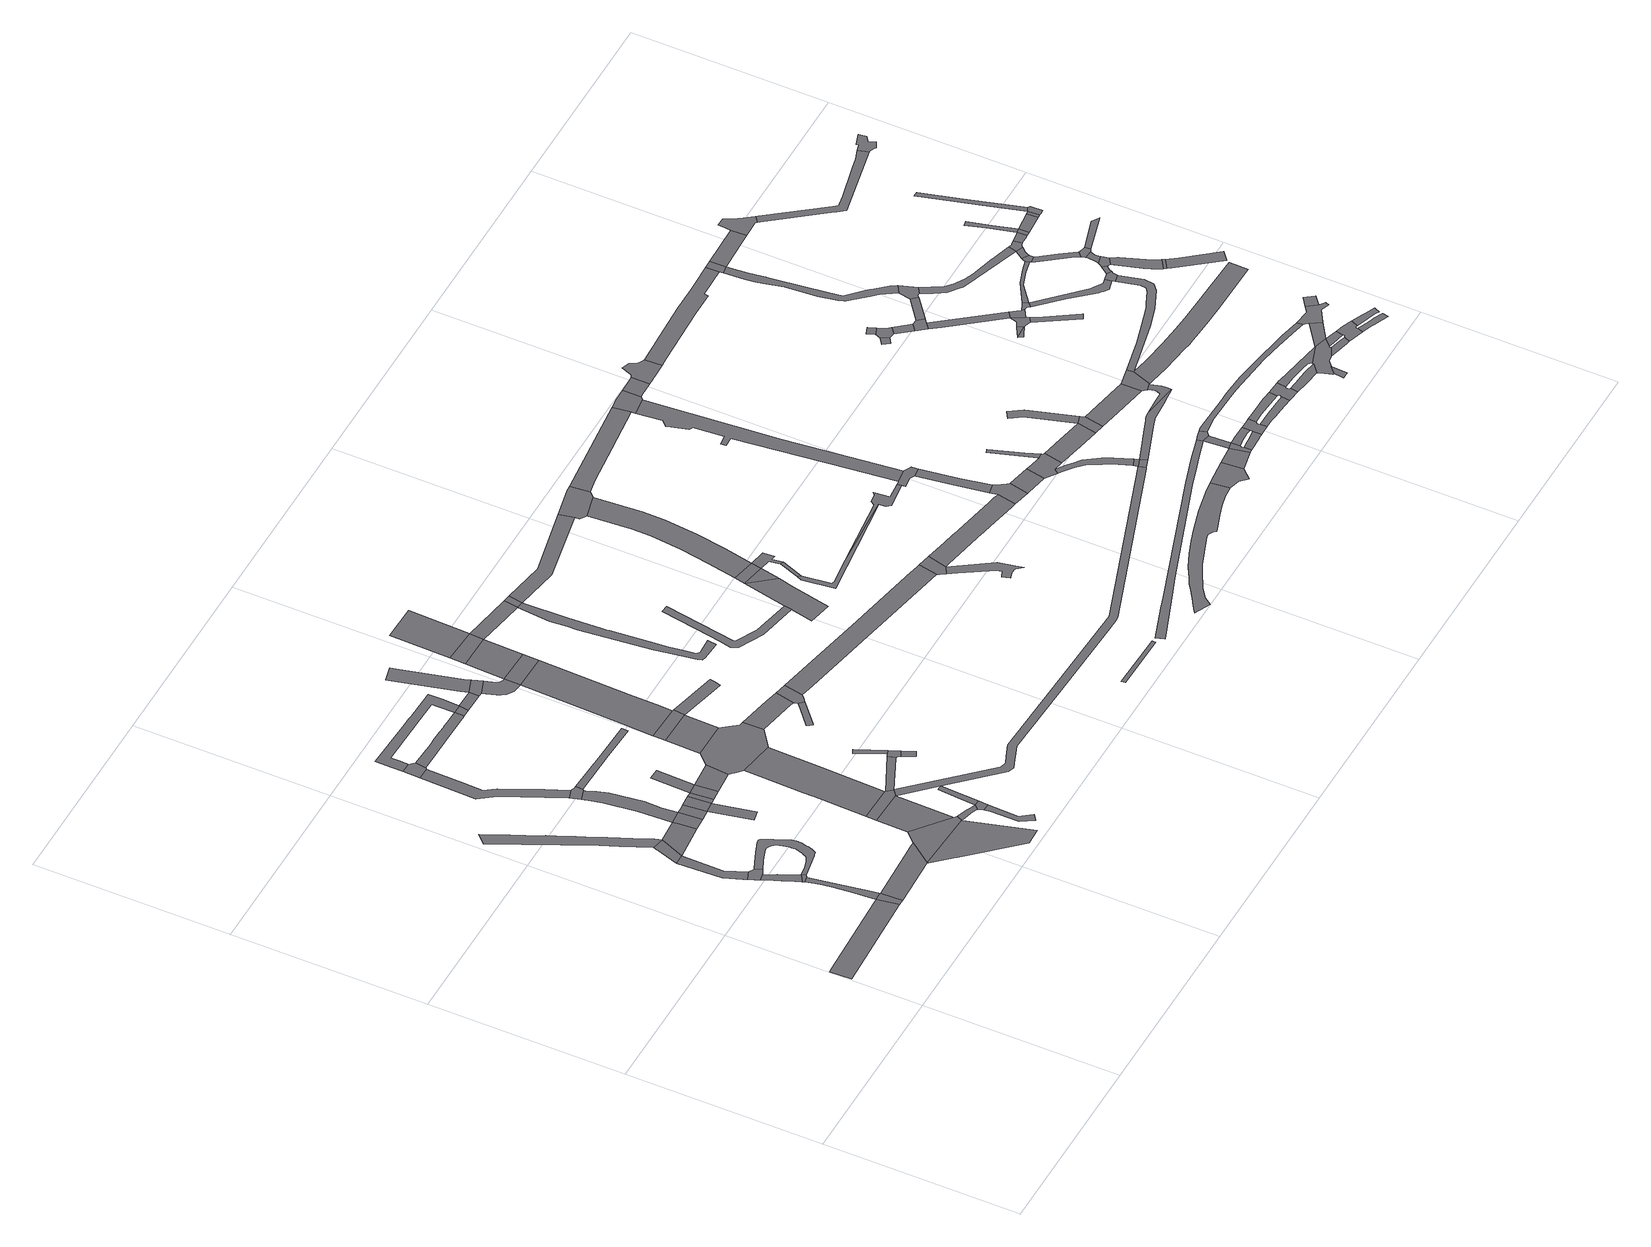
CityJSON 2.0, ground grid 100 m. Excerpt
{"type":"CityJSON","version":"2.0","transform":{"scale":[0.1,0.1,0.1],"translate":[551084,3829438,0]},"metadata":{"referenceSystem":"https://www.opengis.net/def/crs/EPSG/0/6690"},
"CityObjects":{
"road1":{"type":"Road","attributes":{"RoadStructureAttribute.sectionType":"1"},"geometry":[{"type":"MultiSurface","lod":"1","boundaries":[[[0,1,2,3,4,5,6,7]]]}]},
"road2":{"type":"Road","geometry":[{"type":"MultiSurface","lod":"1","boundaries":[[[8,7,6,9,10]]]}]},
"road3":{"type":"Road","attributes":{"RoadStructureAttribute.sectionType":"1"},"geometry":[{"type":"MultiSurface","lod":"1","boundaries":[[[11,12,13,14,15,16,17,18,19,7,8]]]}]},
"road4":{"type":"Road","attributes":{"RoadStructureAttribute.sectionType":"1"},"geometry":[{"type":"MultiSurface","lod":"1","boundaries":[[[20,21,22,23,24,25,26,27,28]]]}]},
"road5":{"type":"Road","geometry":[{"type":"MultiSurface","lod":"1","boundaries":[[[29,30,31,23,22,32,33,34,35]]]}]},
"road6":{"type":"Road","attributes":{"RoadStructureAttribute.sectionType":"1"},"geometry":[{"type":"MultiSurface","lod":"1","boundaries":[[[36,37,38,39,40,41,30,29]]]}]},
"road7":{"type":"Road","geometry":[{"type":"MultiSurface","lod":"1","boundaries":[[[28,27,14,13,42]]]}]},
"road8":{"type":"Road","attributes":{"RoadStructureAttribute.sectionType":"1"},"geometry":[{"type":"MultiSurface","lod":"1","boundaries":[[[43,44,45,46,47,48,49,50,51,52,53,54,55,56,57,58,59]]]}]},
"road9":{"type":"Road","geometry":[{"type":"MultiSurface","lod":"1","boundaries":[[[58,60,61,39,38,59]]]}]},
"road10":{"type":"Road","attributes":{"RoadStructureAttribute.sectionType":"1"},"geometry":[{"type":"MultiSurface","lod":"1","boundaries":[[[62,63,64,65,66,67,68,69,70,71,72,73,74,75,76,77,78,79,80,81,82,83,84,85,86,87,35,34,88,89,90,91,92,93,94,95,96,97,98,99,100,101,102,103,104,105,106,107,108,28,42]]]}]},
"road11":{"type":"Road","attributes":{"RoadStructureAttribute.sectionType":"1"},"geometry":[{"type":"MultiSurface","lod":"1","boundaries":[[[109,110,111,10,9,112,113]]]}]},
"road12":{"type":"Road","geometry":[{"type":"MultiSurface","lod":"1","boundaries":[[[114,115,59,38,116]]]}]},
"road13":{"type":"Road","geometry":[{"type":"MultiSurface","lod":"1","boundaries":[[[117,118,115,114,116,119]]]}]},
"road14":{"type":"Road","attributes":{"RoadStructureAttribute.sectionType":"1"},"geometry":[{"type":"MultiSurface","lod":"1","boundaries":[[[120,121,122,123,124,125,126,127,128,129,130,115,118]]]}]},
"road15":{"type":"Road","attributes":{"RoadStructureAttribute.sectionType":"1"},"geometry":[{"type":"MultiSurface","lod":"1","boundaries":[[[131,132,118,117,119,133]]]}]},
"road16":{"type":"Road","attributes":{"RoadStructureAttribute.sectionType":"1"},"geometry":[{"type":"MultiSurface","lod":"1","boundaries":[[[113,134,135,136,137,138,139,140]]]}]},
"road17":{"type":"Road","attributes":{"RoadStructureAttribute.sectionType":"1"},"geometry":[{"type":"MultiSurface","lod":"1","boundaries":[[[141,142,143,144,145,146,147,148,149,150,151]]]}]},
"road18":{"type":"Road","geometry":[{"type":"MultiSurface","lod":"1","boundaries":[[[152,153,146,145,126,125,154,155]]]}]},
"road19":{"type":"Road","geometry":[{"type":"MultiSurface","lod":"1","boundaries":[[[156,157,158,133]]]}]},
"road20":{"type":"Road","geometry":[{"type":"MultiSurface","lod":"1","boundaries":[[[159,109,113,140,160,161]]]}]},
"road21":{"type":"Road","geometry":[{"type":"MultiSurface","lod":"1","boundaries":[[[162,141,151,163,164,165]]]}]},
"road22":{"type":"Road","geometry":[{"type":"MultiSurface","lod":"1","boundaries":[[[166,131,133,158]]]}]},
"road23":{"type":"Road","attributes":{"RoadStructureAttribute.sectionType":"1"},"geometry":[{"type":"MultiSurface","lod":"1","boundaries":[[[167,166,158,168]]]}]},
"road24":{"type":"Road","attributes":{"RoadStructureAttribute.sectionType":"1"},"geometry":[{"type":"MultiSurface","lod":"1","boundaries":[[[169,159,161,170,171]]]}]},
"road25":{"type":"Road","geometry":[{"type":"MultiSurface","lod":"1","boundaries":[[[172,167,168,173]]]}]},
"road26":{"type":"Road","geometry":[{"type":"MultiSurface","lod":"1","boundaries":[[[174,175,167,172]]]}]},
"road27":{"type":"Road","geometry":[{"type":"MultiSurface","lod":"1","boundaries":[[[176,169,171,177,178,179]]]}]},
"road28":{"type":"Road","attributes":{"RoadStructureAttribute.sectionType":"1"},"geometry":[{"type":"MultiSurface","lod":"1","boundaries":[[[180,181,182,160,140,183,184,185,186]]]}]},
"road29":{"type":"Road","attributes":{"RoadStructureAttribute.sectionType":"1"},"geometry":[{"type":"MultiSurface","lod":"1","boundaries":[[[187,172,173,188]]]}]},
"road30":{"type":"Road","attributes":{"RoadStructureAttribute.sectionType":"1"},"geometry":[{"type":"MultiSurface","lod":"1","boundaries":[[[189,190,191,192,193,194,195,196]]]}]},
"road31":{"type":"Road","attributes":{"RoadStructureAttribute.sectionType":"1"},"geometry":[{"type":"MultiSurface","lod":"1","boundaries":[[[197,198,199,200,201,202,164,163,203,204,205,206,207,208,209]]]}]},
"road32":{"type":"Road","geometry":[{"type":"MultiSurface","lod":"1","boundaries":[[[186,185,210,189,196,211]]]}]},
"road33":{"type":"Road","attributes":{"RoadStructureAttribute.sectionType":"1"},"geometry":[{"type":"MultiSurface","lod":"1","boundaries":[[[212,213,214,215,155,154]]]}]},
"road34":{"type":"Road","attributes":{"RoadStructureAttribute.sectionType":"1"},"geometry":[{"type":"MultiSurface","lod":"1","boundaries":[[[216,217,218,219,220,221,222,162,165,223,224,225,226,227,228,229,209,230]]]}]},
"road35":{"type":"Road","attributes":{"RoadStructureAttribute.sectionType":"1"},"geometry":[{"type":"MultiSurface","lod":"1","boundaries":[[[231,232,233,234,235,236,237,238,176,179,239,240,241]]]}]},
"road36":{"type":"Road","geometry":[{"type":"MultiSurface","lod":"1","boundaries":[[[242,243,186,211,244,245]]]}]},
"road37":{"type":"Road","attributes":{"RoadStructureAttribute.sectionType":"1"},"geometry":[{"type":"MultiSurface","lod":"1","boundaries":[[[246,178,177,247,248]]]}]},
"road38":{"type":"Road","geometry":[{"type":"MultiSurface","lod":"1","boundaries":[[[249,187,188,250,251,231,241,252,253,254,255,256,257,258]]]}]},
"road39":{"type":"Road","geometry":[{"type":"MultiSurface","lod":"1","boundaries":[[[230,209,208,259]]]}]},
"road40":{"type":"Road","attributes":{"RoadStructureAttribute.sectionType":"1"},"geometry":[{"type":"MultiSurface","lod":"1","boundaries":[[[260,249,258,261,262]]]}]},
"road41":{"type":"Road","attributes":{"RoadStructureAttribute.sectionType":"1"},"geometry":[{"type":"MultiSurface","lod":"1","boundaries":[[[263,264,265,266,267]]]}]},
"road42":{"type":"Road","attributes":{"RoadStructureAttribute.sectionType":"1"},"geometry":[{"type":"MultiSurface","lod":"1","boundaries":[[[230,259,268,269]]]}]},
"road43":{"type":"Road","geometry":[{"type":"MultiSurface","lod":"1","boundaries":[[[267,266,270,246,248,271,272,273]]]}]},
"road44":{"type":"Road","geometry":[{"type":"MultiSurface","lod":"1","boundaries":[[[274,275,260,262,276,277]]]}]},
"road45":{"type":"Road","geometry":[{"type":"MultiSurface","lod":"1","boundaries":[[[278,279,280,273,272]]]}]},
"road46":{"type":"Road","geometry":[{"type":"MultiSurface","lod":"1","boundaries":[[[281,269,268,282,283]]]}]},
"road47":{"type":"Road","attributes":{"RoadStructureAttribute.sectionType":"1"},"geometry":[{"type":"MultiSurface","lod":"1","boundaries":[[[284,285,286,287,288,289,269,281]]]}]},
"road48":{"type":"Road","attributes":{"RoadStructureAttribute.sectionType":"1"},"geometry":[{"type":"MultiSurface","lod":"1","boundaries":[[[290,291,292,293,283,282,294,295,296,297,298,299,300]]]}]},
"road49":{"type":"Road","attributes":{"RoadStructureAttribute.sectionType":"1"},"geometry":[{"type":"MultiSurface","lod":"1","boundaries":[[[299,301,274,277,302,303,304]]]}]},
"road50":{"type":"Road","attributes":{"RoadStructureAttribute.sectionType":"1"},"geometry":[{"type":"MultiSurface","lod":"1","boundaries":[[[305,255,254,306,307,308]]]}]},
"road51":{"type":"Road","geometry":[{"type":"MultiSurface","lod":"1","boundaries":[[[309,310,311,312,313,314,315,316,317]]]}]},
"road52":{"type":"Road","attributes":{"RoadStructureAttribute.sectionType":"1"},"geometry":[{"type":"MultiSurface","lod":"1","boundaries":[[[318,319,320,276,262]]]}]},
"road53":{"type":"Road","geometry":[{"type":"MultiSurface","lod":"1","boundaries":[[[300,299,304,321]]]}]},
"road54":{"type":"Road","attributes":{"RoadStructureAttribute.sectionType":"1"},"geometry":[{"type":"MultiSurface","lod":"1","boundaries":[[[322,323,324,300,321,325,326]]]}]},
"road55":{"type":"Road","geometry":[{"type":"MultiSurface","lod":"1","boundaries":[[[308,307,309,317,327,328,329]]]}]},
"road56":{"type":"Road","geometry":[{"type":"MultiSurface","lod":"1","boundaries":[[[330,322,326,331]]]}]},
"road57":{"type":"Road","attributes":{"RoadStructureAttribute.sectionType":"1"},"geometry":[{"type":"MultiSurface","lod":"1","boundaries":[[[332,330,331,333,334]]]}]},
"road58":{"type":"Road","attributes":{"RoadStructureAttribute.sectionType":"1"},"geometry":[{"type":"MultiSurface","lod":"1","boundaries":[[[331,326,335,336,337,338,339,340]]]}]},
"road59":{"type":"Road","attributes":{"RoadStructureAttribute.sectionType":"1"},"geometry":[{"type":"MultiSurface","lod":"1","boundaries":[[[338,341,342,343,344,345,346,347,348,349,350,351,352,353,354,355,356,357,358,359,360,361,362]]]}]},
"road60":{"type":"Road","geometry":[{"type":"MultiSurface","lod":"1","boundaries":[[[340,339,338,362,363,364]]]}]},
"road61":{"type":"Road","attributes":{"RoadStructureAttribute.sectionType":"1"},"geometry":[{"type":"MultiSurface","lod":"1","boundaries":[[[365,366,367,368,369,370,371,372,373,374,375,376]]]}]},
"road62":{"type":"Road","attributes":{"RoadStructureAttribute.sectionType":"1"},"geometry":[{"type":"MultiSurface","lod":"1","boundaries":[[[377,378,379,380,381,329,328,382,383,384,385,386]]]}]},
"road63":{"type":"Road","attributes":{"RoadStructureAttribute.sectionType":"1"},"geometry":[{"type":"MultiSurface","lod":"1","boundaries":[[[387,388,389,390]]]}]},
"road64":{"type":"Road","attributes":{"RoadStructureAttribute.sectionType":"1"},"geometry":[{"type":"MultiSurface","lod":"1","boundaries":[[[391,392,393,394,395,396,397,398,177,171,245,399,400,401,402,403,404,405,406,407,408,409,410]]]}]},
"road65":{"type":"Road","geometry":[{"type":"MultiSurface","lod":"1","boundaries":[[[411,376,375,412,413,414,415]]]}]},
"road66":{"type":"Road","attributes":{"RoadStructureAttribute.sectionType":"1"},"geometry":[{"type":"MultiSurface","lod":"1","boundaries":[[[416,417,364,363,362,418,419,420,421,422]]]}]},
"road67":{"type":"Road","attributes":{"RoadStructureAttribute.sectionType":"1"},"geometry":[{"type":"MultiSurface","lod":"1","boundaries":[[[411,415,423]]]}]},
"road68":{"type":"Road","geometry":[{"type":"MultiSurface","lod":"1","boundaries":[[[424,411,423,425]]]}]},
"road69":{"type":"Road","attributes":{"RoadStructureAttribute.sectionType":"1"},"geometry":[{"type":"MultiSurface","lod":"1","boundaries":[[[426,427,428,429]]]}]},
"road70":{"type":"Road","attributes":{"RoadStructureAttribute.sectionType":"1"},"geometry":[{"type":"MultiSurface","lod":"1","boundaries":[[[430,431,432,425,423,433,426,429]]]}]},
"road71":{"type":"Road","attributes":{"RoadStructureAttribute.sectionType":"1"},"geometry":[{"type":"MultiSurface","lod":"1","boundaries":[[[434,435,436,437,438,439,440,441,442,443,424,425]]]}]},
"road72":{"type":"Road","geometry":[{"type":"MultiSurface","lod":"1","boundaries":[[[386,385,444,445,446,447,448]]]}]},
"road73":{"type":"Road","attributes":{"RoadStructureAttribute.sectionType":"1"},"geometry":[{"type":"MultiSurface","lod":"1","boundaries":[[[449,450,451,452,453,454,455,456,457,458,459,460,461,462,447,446]]]}]},
"road74":{"type":"Road","attributes":{"RoadStructureAttribute.sectionType":"1"},"geometry":[{"type":"MultiSurface","lod":"1","boundaries":[[[427,463,464,465,466,467,468,428]]]}]},
"road75":{"type":"Road","geometry":[{"type":"MultiSurface","lod":"1","boundaries":[[[469,470,471,416,422,472,439,438,473]]]}]},
"road76":{"type":"Road","attributes":{"RoadStructureAttribute.sectionType":"1"},"geometry":[{"type":"MultiSurface","lod":"1","boundaries":[[[474,475,476,477,478,466,465,479,480,481,482]]]}]},
"road77":{"type":"Road","attributes":{"RoadStructureAttribute.sectionType":"1"},"geometry":[{"type":"MultiSurface","lod":"1","boundaries":[[[483,484,485,486,487,488,448,447,489,490,491,492,493,494,495,496]]]}]},
"road78":{"type":"Road","attributes":{"RoadStructureAttribute.sectionType":"1"},"geometry":[{"type":"MultiSurface","lod":"1","boundaries":[[[497,498,499,500,501,502,503,504,505,506,507,508,509,510,511,512,513,514,515,516,517,518,519,520,521,522,523,524,525,526]]]}]},
"road79":{"type":"Road","attributes":{"RoadStructureAttribute.sectionType":"1"},"geometry":[{"type":"MultiSurface","lod":"1","boundaries":[[[527,528,529,530,531,532,533,534,535,536,537,538,539,540]]]}]},
"road80":{"type":"Road","attributes":{"RoadStructureAttribute.sectionType":"1"},"geometry":[{"type":"MultiSurface","lod":"1","boundaries":[[[541,469,473,542,543,544]]]}]},
"road81":{"type":"Road","geometry":[{"type":"MultiSurface","lod":"1","boundaries":[[[545,546,547,548,549,496,495,550,551]]]}]},
"road82":{"type":"Road","geometry":[{"type":"MultiSurface","lod":"1","boundaries":[[[552,553,554,555,482,481,556,557,558,559]]]}]},
"road83":{"type":"Road","attributes":{"RoadStructureAttribute.sectionType":"1"},"geometry":[{"type":"MultiSurface","lod":"1","boundaries":[[[560,561,559,558,562,549,548]]]}]},
"road84":{"type":"Road","attributes":{"RoadStructureAttribute.sectionType":"1"},"geometry":[{"type":"MultiSurface","lod":"1","boundaries":[[[563,551,550,564,565,566]]]}]},
"road85":{"type":"Road","geometry":[{"type":"MultiSurface","lod":"1","boundaries":[[[567,568,569,570,571,572,573,574,575,576,577,578,579,580,581,582,555,554]]]}]},
"road86":{"type":"Road","geometry":[{"type":"MultiSurface","lod":"1","boundaries":[[[583,584,585,566,565,586,587,588,589,590,591,592]]]}]},
"road87":{"type":"Road","attributes":{"RoadStructureAttribute.sectionType":"1"},"geometry":[{"type":"MultiSurface","lod":"1","boundaries":[[[593,594,595,596,597,598,599,600,601,602,603,587,586,604,605,606,607,608,609,610,611,612,613]]]}]},
"road88":{"type":"Road","geometry":[{"type":"MultiSurface","lod":"1","boundaries":[[[614,615,616,617,618,592,591]]]}]},
"road89":{"type":"Road","geometry":[{"type":"MultiSurface","lod":"1","boundaries":[[[619,620,541,544,570,569,621,622]]]}]},
"road90":{"type":"Road","geometry":[{"type":"MultiSurface","lod":"1","boundaries":[[[623,624,497,526,625,626,627]]]}]},
"road91":{"type":"Road","attributes":{"RoadStructureAttribute.sectionType":"1"},"geometry":[{"type":"MultiSurface","lod":"1","boundaries":[[[613,612,628,410,629]]]}]},
"road92":{"type":"Road","geometry":[{"type":"MultiSurface","lod":"1","boundaries":[[[629,410,409,630,631]]]}]},
"road93":{"type":"Road","attributes":{"RoadStructureAttribute.sectionType":"1"},"geometry":[{"type":"MultiSurface","lod":"1","boundaries":[[[632,589,588,633,634,635]]]}]},
"road94":{"type":"Road","attributes":{"RoadStructureAttribute.sectionType":"1"},"geometry":[{"type":"MultiSurface","lod":"1","boundaries":[[[636,637,638,622,621,639,640]]]}]},
"road95":{"type":"Road","attributes":{"RoadStructureAttribute.sectionType":"1"},"geometry":[{"type":"MultiSurface","lod":"1","boundaries":[[[641,623,627,642]]]}]},
"road96":{"type":"Road","geometry":[{"type":"MultiSurface","lod":"1","boundaries":[[[643,641,642,644,645,646,647,648,649]]]}]},
"road97":{"type":"Road","attributes":{"RoadStructureAttribute.sectionType":"1"},"geometry":[{"type":"MultiSurface","lod":"1","boundaries":[[[540,650,641,643,651]]]}]},
"road98":{"type":"Road","geometry":[{"type":"MultiSurface","lod":"1","boundaries":[[[652,653,654,655,636,640,656,657,658,659,660,661,662,663,664,665,666]]]}]},
"road99":{"type":"Road","geometry":[{"type":"MultiSurface","lod":"1","boundaries":[[[667,635,634,668,669]]]}]},
"road100":{"type":"Road","attributes":{"RoadStructureAttribute.sectionType":"1"},"geometry":[{"type":"MultiSurface","lod":"1","boundaries":[[[670,671,672,673,635,667]]]}]},
"road101":{"type":"Road","geometry":[{"type":"MultiSurface","lod":"1","boundaries":[[[674,675,527,540,651,676]]]}]},
"road102":{"type":"Road","geometry":[{"type":"MultiSurface","lod":"1","boundaries":[[[677,678,679,680,681,646,645,682,683,684]]]}]},
"road103":{"type":"Road","geometry":[{"type":"MultiSurface","lod":"1","boundaries":[[[685,643,649,686,687,688,689,690,691]]]}]},
"road104":{"type":"Road","attributes":{"RoadStructureAttribute.sectionType":"1"},"geometry":[{"type":"MultiSurface","lod":"1","boundaries":[[[692,693,694,695,696,697,698,631,630,699,700,701,702,703,704,705,706]]]}]},
"road105":{"type":"Road","geometry":[{"type":"MultiSurface","lod":"1","boundaries":[[[707,691,690,708,709,677,684,710,711,712,713,714,715,716]]]}]},
"road106":{"type":"Road","attributes":{"RoadStructureAttribute.sectionType":"1"},"geometry":[{"type":"MultiSurface","lod":"1","boundaries":[[[717,718,669,668,719,720,721]]]}]},
"road107":{"type":"Road","attributes":{"RoadStructureAttribute.sectionType":"1"},"geometry":[{"type":"MultiSurface","lod":"1","boundaries":[[[722,723,724,725,726,727,728,729,730,731,732,692,706]]]}]},
"road108":{"type":"Road","geometry":[{"type":"MultiSurface","lod":"1","boundaries":[[[733,734,735,736,711,710,737,738,739,740,741]]]}]},
"road109":{"type":"Road","geometry":[{"type":"MultiSurface","lod":"1","boundaries":[[[742,743,744,716,715,745,746,747,748,749]]]}]},
"road110":{"type":"Road","geometry":[{"type":"MultiSurface","lod":"1","boundaries":[[[750,751,721,720,752,726,725,753,754]]]}]},
"road111":{"type":"Road","geometry":[{"type":"MultiSurface","lod":"1","boundaries":[[[749,748,755,756,757,741,740,758,759,760,761,762,763,764,765]]]}]},
"road112":{"type":"Road","attributes":{"RoadStructureAttribute.sectionType":"1"},"geometry":[{"type":"MultiSurface","lod":"1","boundaries":[[[766,767,768,769,770,661,660,771,772,773,774,775]]]}]},
"road113":{"type":"Road","geometry":[{"type":"MultiSurface","lod":"1","boundaries":[[[776,777,778,779]]]}]},
"road114":{"type":"Road","geometry":[{"type":"MultiSurface","lod":"1","boundaries":[[[780,781,782,783,784]]]}]},
"road115":{"type":"Road","geometry":[{"type":"MultiSurface","lod":"1","boundaries":[[[785,784,783,776,779,786,787]]]}]},
"road116":{"type":"Road","attributes":{"RoadStructureAttribute.sectionType":"1"},"geometry":[{"type":"MultiSurface","lod":"1","boundaries":[[[788,789,790,791,792,793,794,795,674,676,796,797,798,799,800,801,802,803,804]]]}]},
"road117":{"type":"Road","geometry":[{"type":"MultiSurface","lod":"1","boundaries":[[[805,787,786,806,807]]]}]},
"road118":{"type":"Road","geometry":[{"type":"MultiSurface","lod":"1","boundaries":[[[808,809,810,760,759,811,812,813]]]}]},
"road119":{"type":"Road","geometry":[{"type":"MultiSurface","lod":"1","boundaries":[[[807,806,814,815,816,817]]]}]},
"road120":{"type":"Road","attributes":{"RoadStructureAttribute.sectionType":"1"},"geometry":[{"type":"MultiSurface","lod":"1","boundaries":[[[818,819,820,821,822,823]]]}]},
"road121":{"type":"Road","geometry":[{"type":"MultiSurface","lod":"1","boundaries":[[[824,825,826,827]]]}]},
"road122":{"type":"Road","attributes":{"RoadStructureAttribute.sectionType":"1"},"geometry":[{"type":"MultiSurface","lod":"1","boundaries":[[[828,829,830,831,765,764,832,833,834,835,836,837]]]}]},
"road123":{"type":"Road","geometry":[{"type":"MultiSurface","lod":"1","boundaries":[[[838,827,826]]]}]},
"road124":{"type":"Road","attributes":{"RoadStructureAttribute.sectionType":"1"},"geometry":[{"type":"MultiSurface","lod":"1","boundaries":[[[815,814,839,840,841]]]}]},
"road125":{"type":"Road","attributes":{"RoadStructureAttribute.sectionType":"1"},"geometry":[{"type":"MultiSurface","lod":"1","boundaries":[[[842,817,816,843]]]}]},
"road126":{"type":"Road","attributes":{"RoadStructureAttribute.sectionType":"1"},"geometry":[{"type":"MultiSurface","lod":"1","boundaries":[[[840,844,838,826,845,846,847,848]]]}]},
"road127":{"type":"Road","geometry":[{"type":"MultiSurface","lod":"1","boundaries":[[[837,836,849,813,812,850,851,820,819,852,853,854,855,856,857,858]]]}]},
"road128":{"type":"Road","geometry":[{"type":"MultiSurface","lod":"1","boundaries":[[[841,840,848,859,860]]]}]},
"road129":{"type":"Road","attributes":{"RoadStructureAttribute.sectionType":"1"},"geometry":[{"type":"MultiSurface","lod":"1","boundaries":[[[861,862,863,864,865,847,846]]]}]},
"road130":{"type":"Road","attributes":{"RoadStructureAttribute.sectionType":"1"},"geometry":[{"type":"MultiSurface","lod":"1","boundaries":[[[866,867,868,869,870,871,872,873,874,875,876,877,878,879,880,750,754]]]}]},
"road131":{"type":"Road","geometry":[{"type":"MultiSurface","lod":"1","boundaries":[[[881,882,883,854,853,884,885,886,887]]]}]},
"road132":{"type":"Road","geometry":[{"type":"MultiSurface","lod":"1","boundaries":[[[888,889,860,859,890,891,892]]]}]},
"road133":{"type":"Road","attributes":{"RoadStructureAttribute.sectionType":"1"},"geometry":[{"type":"MultiSurface","lod":"1","boundaries":[[[893,894,895,896,897,898,899,900,901,902,903,904,905,906,907,908,909,910,911,912,913,914,915,916,917,918,919,920,921,922]]]}]},
"road134":{"type":"Road","geometry":[{"type":"MultiSurface","lod":"1","boundaries":[[[923,766,775,907,906]]]}]},
"road135":{"type":"Road","geometry":[{"type":"MultiSurface","lod":"1","boundaries":[[[922,921,842,843,924,925,926]]]}]},
"road136":{"type":"Road","attributes":{"RoadStructureAttribute.sectionType":"1"},"geometry":[{"type":"MultiSurface","lod":"1","boundaries":[[[927,928,929,930,931,932,933,934,935,754,753,936,937,938,939,940,941,942,943,944,945]]]}]},
"road137":{"type":"Road","geometry":[{"type":"MultiSurface","lod":"1","boundaries":[[[858,857,946,947,948,949]]]}]},
"road138":{"type":"Road","attributes":{"RoadStructureAttribute.sectionType":"1"},"geometry":[{"type":"MultiSurface","lod":"1","boundaries":[[[950,837,858,951]]]}]},
"road139":{"type":"Road","geometry":[{"type":"MultiSurface","lod":"1","boundaries":[[[952,949,948,953,954,887,886,955,956,957,958,959,960,961]]]}]},
"road140":{"type":"Road","attributes":{"RoadStructureAttribute.sectionType":"1"},"geometry":[{"type":"MultiSurface","lod":"1","boundaries":[[[962,963,964,965,892,891,966,967,968,969,970,971,972]]]}]},
"road141":{"type":"Road","attributes":{"RoadStructureAttribute.sectionType":"1"},"geometry":[{"type":"MultiSurface","lod":"1","boundaries":[[[973,923,906,974,975,976]]]}]},
"road142":{"type":"Road","attributes":{"RoadStructureAttribute.sectionType":"1"},"geometry":[{"type":"MultiSurface","lod":"1","boundaries":[[[977,978,979,980,888,892,981,982,983]]]}]},
"road143":{"type":"Road","geometry":[{"type":"MultiSurface","lod":"1","boundaries":[[[984,985,986,956,955,987,988,989,990]]]}]},
"road144":{"type":"Road","attributes":{"RoadStructureAttribute.sectionType":"1"},"geometry":[{"type":"MultiSurface","lod":"1","boundaries":[[[991,992,993,994,995,996,997,926,925,998,999,1000,1001,1002,1003,1004,1005,1006,1007]]]}]},
"road145":{"type":"Road","geometry":[{"type":"MultiSurface","lod":"1","boundaries":[[[1008,1009,804,803,1010,950,951,1011,1012,1013,1014,1015]]]}]},
"road146":{"type":"Road","geometry":[{"type":"MultiSurface","lod":"1","boundaries":[[[1016,1017,1018,961,960,1019,1020,1021,1022,1023]]]}]},
"road147":{"type":"Road","geometry":[{"type":"MultiSurface","lod":"1","boundaries":[[[1024,972,971,873,872,1025,1026,1027,1028]]]}]},
"road148":{"type":"Road","attributes":{"RoadStructureAttribute.sectionType":"1"},"geometry":[{"type":"MultiSurface","lod":"1","boundaries":[[[1029,1008,1015,1030]]]}]},
"road149":{"type":"Road","attributes":{"RoadStructureAttribute.sectionType":"1"},"geometry":[{"type":"MultiSurface","lod":"1","boundaries":[[[1031,1032,1033,1024,1028,1034,1035,1036,1037,1038]]]}]},
"road150":{"type":"Road","geometry":[{"type":"MultiSurface","lod":"1","boundaries":[[[1039,1040,977,983,1041,1042,1043]]]}]},
"road151":{"type":"Road","geometry":[{"type":"MultiSurface","lod":"1","boundaries":[[[1044,1045,1046,973,976,1047,1048,1049,1050,1051,1052,1053,1054]]]}]},
"road152":{"type":"Road","attributes":{"RoadStructureAttribute.sectionType":"1"},"geometry":[{"type":"MultiSurface","lod":"1","boundaries":[[[1055,1056,1042,1041,1057,1058,1059,1060]]]}]},
"road153":{"type":"Road","attributes":{"RoadStructureAttribute.sectionType":"1"},"geometry":[{"type":"MultiSurface","lod":"1","boundaries":[[[1006,1039,1043,1061,1062,1063]]]}]},
"road154":{"type":"Road","geometry":[{"type":"MultiSurface","lod":"1","boundaries":[[[1064,1065,1066,1067,1031,1038,1068,1069]]]}]},
"road155":{"type":"Road","attributes":{"RoadStructureAttribute.sectionType":"1"},"geometry":[{"type":"MultiSurface","lod":"1","boundaries":[[[1070,1071,1072,1073,1074,1065,1064,1075,1076,1077,1078,1079]]]}]},
"road156":{"type":"Road","attributes":{"RoadStructureAttribute.sectionType":"1"},"geometry":[{"type":"MultiSurface","lod":"1","boundaries":[[[1080,1081,1082,1069,1068,1083,1084,1085,1086,1087]]]}]},
"road157":{"type":"Road","geometry":[{"type":"MultiSurface","lod":"1","boundaries":[[[1088,1089,1007,1006,1063,1090,1091,1092]]]}]},
"road158":{"type":"Road","geometry":[{"type":"MultiSurface","lod":"1","boundaries":[[[1087,1086,1093,1094]]]}]},
"road159":{"type":"Road","geometry":[{"type":"MultiSurface","lod":"1","boundaries":[[[1095,1096,1097,1060,1059,1098,1099,1100,1070,1079,1101,1102,1103]]]}]},
"road160":{"type":"Road","attributes":{"RoadStructureAttribute.sectionType":"1"},"geometry":[{"type":"MultiSurface","lod":"1","boundaries":[[[1104,1105,1094,1093,1106,1107,1108]]]}]},
"road161":{"type":"Road","attributes":{"RoadStructureAttribute.sectionType":"1"},"geometry":[{"type":"MultiSurface","lod":"1","boundaries":[[[1109,1110,1092,1091,1111,1112]]]}]},
"road162":{"type":"Road","geometry":[{"type":"MultiSurface","lod":"1","boundaries":[[[1113,1109,1112,1114]]]}]},
"road163":{"type":"Road","attributes":{"RoadStructureAttribute.sectionType":"1"},"geometry":[{"type":"MultiSurface","lod":"1","boundaries":[[[1115,1116,1117,1118,1109,1113]]]}]},
"road164":{"type":"Road","geometry":[{"type":"MultiSurface","lod":"1","boundaries":[[[1119,1120,1103,1102]]]}]},
"road165":{"type":"Road","attributes":{"RoadStructureAttribute.sectionType":"1"},"geometry":[{"type":"MultiSurface","lod":"1","boundaries":[[[1121,1122,1113,1114,1123]]]}]},
"road166":{"type":"Road","attributes":{"RoadStructureAttribute.sectionType":"1"},"geometry":[{"type":"MultiSurface","lod":"1","boundaries":[[[1124,1125,1126,1127,1128,1129,1130,1131,1051,1050,1132,1133,1134,1135,1136,1137]]]}]},
"road167":{"type":"Road","attributes":{"RoadStructureAttribute.sectionType":"1"},"geometry":[{"type":"MultiSurface","lod":"1","boundaries":[[[1138,1121,1123,1139]]]}]},
"road168":{"type":"Road","geometry":[{"type":"MultiSurface","lod":"1","boundaries":[[[1140,1138,1139,1141,1142,1143]]]}]},
"road169":{"type":"Road","attributes":{"RoadStructureAttribute.sectionType":"1"},"geometry":[{"type":"MultiSurface","lod":"1","boundaries":[[[1144,1145,1146,1147,1148,1149,1138,1140]]]}]},
"road170":{"type":"Road","geometry":[{"type":"MultiSurface","lod":"1","boundaries":[[[1150,1151,1152,1153,1154,1137,1136,1155,1156,1157,1158,1159,1160,1161,1162,1163,1164]]]}]}
},
"vertices":[
[512,495,0],[500,494,0],[21,474,0],[6,473,0],[11,364,0],[532,385,0],[536,385,0],[518,495,0],
[561,498,0],[567,386,0],[561,495,0],
[554,536,0],[537,634,0],[502,838,0],[473,831,0],[485,788,0],[493,751,0],[499,701,0],[510,604,0],[516,531,0],
[459,966,0],[458,967,0],[431,1025,0],[394,1017,0],[419,961,0],[432,931,0],[444,903,0],[467,845,0],[507,869,0],
[415,1090,0],[371,1072,0],[383,1042,0],[432,1026,0],[451,1035,0],[460,1040,0],[443,1075,0],
[414,1092,0],[371,1195,0],[372,1407,0],[319,1405,0],[328,1177,0],[363,1091,0],
[517,849,0],
[413,1567,0],[372,1657,0],[326,1759,0],[284,1850,0],[275,1871,0],[267,1891,0],[250,1930,0],[213,2015,0],[201,2033,0],[142,2160,0],[134,2182,0],[83,2289,0],[38,2239,0],[264,1768,0],[301,1684,0],[364,1543,0],[424,1532,0],
[358,1529,0],[358,1527,0],
[642,873,0],[648,874,0],[665,878,0],[666,881,0],[668,884,0],[672,892,0],[677,903,0],[682,925,0],[684,933,0],[686,943,0],[691,960,0],[691,988,0],[688,1010,0],[688,1011,0],[675,1035,0],[671,1045,0],[652,1085,0],[648,1094,0],[627,1137,0],[619,1142,0],[604,1142,0],[561,1125,0],[548,1120,0],[540,1116,0],[483,1092,0],[444,1076,0],[508,1063,0],[549,1078,0],[558,1081,0],[575,1087,0],[590,1087,0],[610,1076,0],[613,1075,0],[628,1055,0],[641,1012,0],[642,1004,0],[643,987,0],[644,967,0],[639,949,0],[636,935,0],[630,922,0],[629,920,0],[622,905,0],[618,901,0],[609,895,0],[592,887,0],[557,877,0],
[917,510,0],[893,509,0],[825,506,0],[828,397,0],[830,395,0],
[549,1518,0],[547,1541,0],[557,1423,0],
[621,1471,0],[614,1546,0],[624,1428,0],
[607,1628,0],[610,1717,0],[586,1883,0],[570,1938,0],[551,1984,0],[549,1991,0],[492,1974,0],[496,1961,0],[498,1955,0],[517,1876,0],[539,1714,0],
[667,1550,0],[641,1548,0],[679,1433,0],
[834,390,0],[922,295,0],[923,294,0],[925,291,0],[1155,42,0],[1242,45,0],[1146,380,0],
[288,2688,0],[281,2404,0],[283,2401,0],[340,2323,0],[476,2028,0],[523,2044,0],[475,2153,0],[382,2345,0],[343,2400,0],[346,2500,0],[352,2686,0],
[543,2036,0],[533,2041,0],[553,1999,0],[555,2036,0],
[726,1218,0],[780,1230,0],[734,1438,0],
[969,563,0],[1159,410,0],[1146,421,0],
[290,2774,0],[358,2694,0],[365,2748,0],[342,2773,0],
[725,1555,0],
[752,1556,0],[762,1440,0],
[973,723,0],[1147,460,0],[1153,717,0],
[807,1561,0],[817,1445,0],
[813,1755,0],[758,1757,0],
[974,777,0],[1184,743,0],[1157,771,0],[1156,772,0],
[1242,378,0],[1217,391,0],[1182,403,0],[1167,373,0],[1217,361,0],[1240,348,0],[1262,369,0],
[946,1571,0],[937,1455,0],
[1252,319,0],[1258,289,0],[1257,159,0],[1257,144,0],[1297,82,0],[1329,106,0],[1284,164,0],[1290,317,0],
[667,2740,0],[636,2741,0],[623,2741,0],[593,2742,0],[540,2743,0],[503,2744,0],[470,2693,0],[540,2692,0],[639,2691,0],[693,2690,0],[717,2690,0],[734,2689,0],[734,2739,0],
[1247,336,0],[1293,367,0],
[798,1994,0],[981,1985,0],[983,2018,0],[786,2026,0],
[785,2823,0],[786,2897,0],[625,2903,0],[608,2904,0],[546,2907,0],[293,2917,0],[291,2832,0],[343,2826,0],[344,2866,0],[543,2860,0],[578,2859,0],[587,2859,0],[736,2854,0],[735,2819,0],[783,2740,0],
[991,1403,0],[989,1321,0],[989,1320,0],[983,1097,0],[982,1053,0],[982,1052,0],[976,844,0],[975,790,0],[1156,778,0],[1165,1099,0],[1173,1372,0],
[1278,564,0],[1269,460,0],[1296,440,0],[1301,563,0],
[1364,866,0],[1365,823,0],[1375,827,0],
[999,1630,0],[956,1437,0],[958,1434,0],[1207,1398,0],[1247,1428,0],[1266,1443,0],[1265,1547,0],[1245,1551,0],[1214,1590,0],[1183,1628,0],
[774,2689,0],
[1003,1805,0],[1188,1792,0],[1188,1802,0],
[1333,1026,0],[1320,1020,0],[1308,1014,0],[1377,872,0],[1398,881,0],
[879,2688,0],[880,2738,0],
[1369,869,0],[1385,818,0],[1390,812,0],[1422,827,0],
[1005,1870,0],[1003,1825,0],[1195,1862,0],[1189,1863,0],
[1421,748,0],[1435,755,0],[1451,763,0],
[955,2765,0],[898,2687,0],[973,2714,0],
[943,2798,0],[866,3103,0],[859,3130,0],[781,3112,0],[788,3084,0],[867,2775,0],
[1022,2635,0],[1012,2638,0],[1004,2643,0],[992,2661,0],[922,2620,0],[931,2601,0],[946,2581,0],[976,2560,0],[1003,2555,0],[1027,2552,0],[1029,2635,0],
[1011,2028,0],[1191,1948,0],[1194,2068,0],[1207,2548,0],
[1436,1512,0],[1465,1403,0],[1481,1399,0],[1501,1498,0],
[1487,1380,0],[1485,1379,0],[1461,1357,0],[1375,1282,0],[1384,1268,0],[1393,1255,0],[1395,1256,0],[1482,1333,0],[1508,1356,0],
[1432,1746,0],[1439,1776,0],[1445,1804,0],
[1209,2630,0],
[1035,2835,0],[1035,2813,0],[1035,2797,0],[1214,2829,0],[1214,2832,0],
[1527,1372,0],[1543,1387,0],[1563,1486,0],
[1038,2915,0],[1218,2907,0],
[1046,3224,0],[1218,2909,0],[1227,3220,0],
[1325,2813,0],[1326,2813,0],[1460,2790,0],[1466,2789,0],[1477,2854,0],[1478,2862,0],
[1451,2619,0],[1458,2532,0],[1460,2481,0],[1500,2118,0],[1509,2062,0],[1534,1911,0],[1542,1891,0],[1557,1886,0],[1577,1884,0],[1649,1880,0],[1657,1880,0],[1663,1926,0],[1579,1922,0],[1565,1938,0],[1558,1995,0],[1548,2067,0],[1537,2161,0],[1520,2352,0],[1519,2359,0],[1517,2388,0],[1508,2563,0],[1503,2783,0],
[1514,2849,0],[1516,2856,0],
[1825,1757,0],[1718,1811,0],[1714,1820,0],[1777,2190,0],[1738,2193,0],[1694,1926,0],[1684,1879,0],[1672,1814,0],[1688,1782,0],[1811,1718,0],[2012,1678,0],[2020,1717,0],
[2476,1302,0],[2475,1302,0],[2355,1326,0],[2044,1387,0],[1693,1459,0],[1620,1371,0],[1621,1371,0],[2224,1250,0],[2508,1194,0],[2528,1292,0],
[2269,139,0],[2274,119,0],[2564,112,0],[2565,130,0],
[2618,376,0],[2078,397,0],[1673,412,0],[1604,385,0],[1565,369,0],[1534,376,0],[1532,376,0],[1185,742,0],[1523,332,0],[1554,323,0],[1605,342,0],[1619,347,0],[1683,371,0],[2077,357,0],[2531,339,0],[2610,337,0],[2631,340,0],[3541,655,0],[3553,659,0],[3541,694,0],
[2068,1943,0],[1987,1564,0],[2105,1539,0],[2147,1737,0],[2165,1817,0],
[2085,2896,0],[1729,2819,0],[1504,2783,0],[1509,2782,0],[1720,2746,0],[1723,2745,0],[2101,2820,0],
[2186,1918,0],
[2078,1997,0],[2196,1973,0],
[2253,1853,0],[2214,1752,0],[2226,1737,0],[2270,1851,0],
[2261,1903,0],[2285,1900,0],[2278,1958,0],[2242,1910,0],
[2226,2125,0],[2253,2282,0],[2269,2450,0],[2270,2560,0],[2253,2802,0],[2135,2774,0],[2150,2556,0],[2149,2456,0],[2134,2298,0],[2108,2147,0],
[2516,1182,0],[2525,1168,0],[2532,1156,0],[2572,1181,0],[2597,1278,0],
[2560,1113,0],[2656,962,0],[2661,940,0],[2629,924,0],[2634,905,0],[2639,885,0],[2642,886,0],[2671,897,0],[2701,893,0],[2703,891,0],[2727,860,0],[2718,902,0],[2701,985,0],[2616,1113,0],
[2203,1725,0],[2223,1561,0],[2794,1630,0],[2403,1603,0],[2258,1586,0],[2243,1592,0],
[2269,2931,0],[2241,2928,0],[2163,2913,0],[2103,2797,0],[2280,2831,0],
[2860,1605,0],[2851,1687,0],[2841,1676,0],[2796,1669,0],[2783,1647,0],[2798,1594,0],[2815,1575,0],[2949,1593,0],[2946,1615,0],
[3087,1180,0],[3065,1185,0],[3030,1192,0],[2775,1242,0],[2774,1243,0],[2710,1255,0],[2595,1177,0],[2842,1128,0],[2844,1127,0],[2849,1126,0],[2899,1116,0],[3047,1086,0],[3074,1081,0],[3094,1179,0],
[3593,356,0],[3581,354,0],[3544,349,0],[3409,322,0],[3292,289,0],[3220,265,0],[3143,235,0],[3065,201,0],[3003,166,0],[2971,148,0],[2936,124,0],[2879,85,0],[2871,80,0],[2825,50,0],[2812,41,0],[2894,4,0],[2922,44,0],[2969,80,0],[2990,91,0],[3048,123,0],[3105,151,0],[3276,214,0],[3291,214,0],[3317,202,0],[3328,189,0],[3358,199,0],[3425,223,0],[3480,241,0],[3545,256,0],[3605,262,0],
[3812,536,0],[3691,503,0],[3543,456,0],[2839,215,0],[2771,192,0],[2589,129,0],[2605,86,0],[2833,170,0],[2867,183,0],[2970,221,0],[3543,421,0],[3658,457,0],[3725,478,0],[3820,506,0],
[2810,2989,0],[2352,2845,0],[2571,2869,0],[2821,2897,0],
[3173,1173,0],[3160,1192,0],[3146,1212,0],[3138,1227,0],[3087,1218,0],[3161,1063,0],[3181,1161,0],
[3074,1609,0],[3066,1612,0],[3037,1626,0],[2968,1617,0],[2952,1573,0],[3007,1581,0],[3032,1568,0],[3079,1575,0],
[3133,1254,0],[3109,1382,0],[3059,1386,0],
[3185,1160,0],[3172,1060,0],[3280,1038,0],[3300,1136,0],
[3036,1628,0],[2971,2210,0],[2914,2885,0],[2823,2876,0],[2836,2746,0],[2809,2716,0],[2818,2694,0],[2839,2614,0],[2859,2602,0],[2860,2587,0],[2873,2450,0],[2821,2445,0],[2822,2416,0],[2873,2421,0],[2926,1971,0],[2929,1942,0],
[3379,1120,0],[3372,1121,0],[3338,1128,0],[3336,998,0],[3353,1022,0],[3404,1012,0],[3425,1110,0],[3416,1115,0],[3414,1121,0],[3386,1118,0],
[3539,821,0],[3522,856,0],[3516,865,0],[3515,865,0],[3491,903,0],[3463,938,0],[3451,948,0],[3431,965,0],[3395,994,0],[3389,998,0],[3382,1003,0],[3358,983,0],[3406,947,0],[3426,926,0],[3441,910,0],[3466,873,0],[3474,858,0],[3480,846,0],[3500,808,0],[3535,718,0],[3574,734,0],
[3386,1192,0],[3329,1354,0],[3321,1351,0],[3312,1348,0],[3385,1121,0],
[2903,2995,0],[2857,2993,0],[2930,2902,0],[2929,2995,0],
[3732,370,0],[3644,362,0],[3660,245,0],[3694,211,0],[3742,261,0],
[3540,696,0],[3584,711,0],
[3597,675,0],[3584,708,0],
[3537,1087,0],[3538,984,0],[3648,963,0],[3666,1062,0],
[3020,2997,0],[3014,2997,0],[3006,2996,0],[2938,2902,0],[3022,2904,0],
[3829,379,0],[3848,283,0],
[3866,387,0],[3855,284,0],[3866,285,0],[3864,322,0],[3863,327,0],[3862,332,0],[3867,342,0],
[3827,404,0],[3860,499,0],
[3058,3063,0],[3037,3009,0],[3036,3006,0],[3029,3001,0],[3050,2905,0],[3052,2905,0],[3078,2906,0],[3088,2906,0],[3153,2908,0],[3150,2994,0],[3130,3004,0],[3115,3014,0],[3111,3020,0],[3108,3024,0],[3098,3047,0],
[3709,1075,0],[3698,953,0],[3717,1052,0],
[3633,1319,0],[3589,1385,0],[3552,1360,0],[3592,1300,0],
[3870,552,0],[3832,542,0],[3880,517,0],
[3974,333,0],[3934,328,0],[3924,327,0],[3903,325,0],[3892,325,0],[3947,288,0],[3950,288,0],[3975,288,0],
[3914,390,0],[3889,347,0],[3904,348,0],[3959,350,0],[3961,350,0],[3976,348,0],[3977,389,0],
[3870,810,0],[3857,809,0],[3844,806,0],[3831,803,0],[3826,800,0],[3820,798,0],[3767,778,0],[3813,753,0],[3838,762,0],[3847,765,0],[3865,767,0],[3951,773,0],[4003,778,0],[4037,780,0],[4053,782,0],
[4021,388,0],[3977,338,0],[3976,336,0],[4032,289,0],[4032,324,0],[4027,334,0],[4027,335,0],[4029,341,0],[4036,346,0],[4037,388,0],
[3948,1008,0],[3946,1009,0],[3811,932,0],[3981,898,0],[3982,1002,0],
[4053,818,0],[4052,828,0],[4050,836,0],[4034,887,0],[4001,879,0],[4005,874,0],[4014,846,0],[4010,836,0],[4001,816,0],[4001,815,0],[3949,813,0],
[4169,320,0],[4133,323,0],[4125,323,0],[4109,324,0],[4072,289,0],[4109,285,0],[4148,282,0],[4228,274,0],[4232,318,0],
[4194,384,0],[4184,385,0],[4088,387,0],[4091,349,0],[4144,345,0],[4224,338,0],[4229,338,0],[4232,381,0],
[4071,1020,0],[4040,1014,0],[3997,882,0],[4038,887,0],[4075,986,0],
[4237,333,0],[4239,328,0],[4235,323,0],[4240,273,0],[4294,266,0],[4299,304,0],[4292,314,0],[4292,318,0],[4292,326,0],[4299,331,0],[4303,375,0],
[3804,3015,0],[3690,3012,0],[3648,3012,0],[3518,3010,0],[3310,3001,0],[3194,2910,0],[3519,2923,0],[3646,2924,0],[3649,2946,0],[3806,2949,0],
[3755,2108,0],[3721,2084,0],[3744,2049,0],[3773,2070,0],
[3804,2153,0],[3788,2191,0],[3748,2175,0],[3765,2136,0],[3804,2152,0],
[3821,2111,0],[3805,2066,0],[3837,2092,0],
[4582,494,0],[4541,501,0],[4412,522,0],[4264,543,0],[4142,550,0],[4082,551,0],[4017,553,0],[3889,557,0],[3967,528,0],[4126,524,0],[4180,522,0],[4410,497,0],[4473,486,0],[4525,476,0],[4648,450,0],[4693,440,0],[4688,470,0],
[3893,2023,0],[3864,1989,0],[3899,2016,0],
[4432,293,0],[4381,298,0],[4372,299,0],[4362,256,0],[4442,245,0],[4487,283,0],
[3903,1940,0],[3936,1966,0],[3954,1981,0],[3927,2014,0],
[4506,155,0],[4508,206,0],[4473,173,0],[4469,133,0],[4469,123,0],[4505,122,0],
[4052,1532,0],[4067,1539,0],[4112,1559,0],[4038,1554,0],
[4459,350,0],[4450,352,0],[4323,374,0],[4321,374,0],[4362,327,0],[4369,326,0],[4434,315,0],[4474,308,0],[4489,293,0],[4587,327,0],
[4095,1588,0],
[3941,1890,0],[4134,1642,0],[4164,1665,0],
[4040,2100,0],[4064,2070,0],
[4125,1605,0],[4122,1557,0],[4150,1549,0],[4176,1565,0],[4167,1580,0],
[4488,289,0],[4450,230,0],[4466,175,0],[4537,229,0],[4567,234,0],[4615,259,0],[4615,264,0],[4615,267,0],[4620,272,0],[4654,307,0],
[4213,1608,0],[4201,1616,0],
[4277,1343,0],[4292,1351,0],[4307,1359,0],[4306,1360,0],[4208,1510,0],
[4371,1053,0],[4481,1084,0],[4588,1132,0],[4589,1133,0],[4621,1160,0],[4628,1212,0],[4597,1331,0],[4559,1321,0],[4587,1209,0],[4584,1180,0],[4566,1166,0],[4491,1132,0],[4468,1122,0],[4360,1091,0],[4249,1058,0],
[4682,243,0],[4667,246,0],[4657,249,0],[4615,222,0],[4674,208,0],[4688,205,0],[4702,235,0],
[4244,1637,0],[4235,1632,0],[4227,1605,0],[4240,1592,0],[4259,1611,0],
[4084,2201,0],[4073,2219,0],[4023,2273,0],[4019,2278,0],[4012,2288,0],[3996,2305,0],[3922,2379,0],[3916,2402,0],[3895,2549,0],[3871,2741,0],[3871,2746,0],[3870,2749,0],[3860,2831,0],[3849,2936,0],[3809,2928,0],[3815,2821,0],[3823,2776,0],[3831,2739,0],[3854,2641,0],[3860,2549,0],[3866,2481,0],[3884,2387,0],[3893,2359,0],[3894,2357,0],[3897,2353,0],[3948,2298,0],[3973,2270,0],[4003,2239,0],[4050,2163,0],[4091,2189,0],
[3846,3017,0],
[4074,2079,0],[4089,2079,0],[4124,2101,0],
[4737,926,0],[4615,931,0],[4486,936,0],[4406,942,0],[4294,954,0],[4177,968,0],[4158,971,0],[4082,985,0],[4078,985,0],[4065,882,0],[4157,867,0],[4310,846,0],[4348,841,0],[4358,841,0],[4403,838,0],[4495,832,0],[4603,829,0],[4899,822,0],[4898,919,0],
[4633,269,0],[4674,259,0],[4712,250,0],[4721,288,0],
[4711,420,0],[4745,367,0],
[4762,276,0],[4717,243,0],[4709,239,0],[4770,178,0],[4780,209,0],[4778,215,0],[4778,216,0],[4785,221,0],[4795,219,0],[4811,254,0],
[4521,1366,0],[4494,1384,0],[4478,1394,0],[4469,1400,0],[4355,1472,0],[4459,1358,0],[4467,1350,0],[4477,1340,0],[4501,1325,0],[4554,1339,0],[4547,1371,0],
[4070,3023,0],[3868,2937,0],[4020,2942,0],[4073,2944,0],
[4490,1745,0],[4435,1730,0],[4356,1704,0],[4303,1671,0],[4351,1684,0],[4428,1712,0],[4496,1725,0],
[4875,172,0],[4849,181,0],[4813,194,0],[4818,161,0],[4840,152,0],[4911,120,0],[4918,152,0],
[4443,1883,0],[4436,1885,0],[4313,1918,0],[4266,1936,0],[4229,1958,0],[4221,1963,0],[4182,1998,0],[4110,2039,0],[4118,2024,0],[4135,1994,0],[4153,1969,0],[4211,1926,0],[4213,1924,0],[4218,1920,0],[4431,1845,0],[4527,1810,0],[4540,1853,0],
[4801,484,0],[4770,461,0],[4706,426,0],[4813,411,0],[4857,393,0],[4866,414,0],[4855,422,0],[4838,434,0],
[4888,220,0],[4872,227,0],[4867,229,0],[4855,197,0],[4859,195,0],[4903,180,0],[4918,170,0],[4932,200,0],
[4583,1379,0],[4599,1342,0],[4600,1348,0],[4603,1358,0],[4607,1367,0],
[4848,519,0],[4882,472,0],
[4613,1421,0],[4599,1401,0],[4590,1388,0],[4616,1383,0],[4619,1387,0],[4624,1394,0],[4626,1395,0],[4632,1400,0],
[4500,1767,0],[4494,1756,0],[4498,1719,0],[4532,1724,0],[4532,1747,0],
[4075,3090,0],[4074,3068,0],[4070,3027,0],[4126,2945,0],[4147,2946,0],[4160,2946,0],[4169,2940,0],[4200,2963,0],[4156,3021,0],[4152,3027,0],[4117,3089,0],
[4600,1631,0],[4536,1714,0],[4508,1700,0],[4616,1556,0],[4629,1535,0],[4652,1555,0],
[4539,1762,0],[4543,1771,0],[4564,1795,0],
[4670,1455,0],[4628,1443,0],[4625,1439,0],[4619,1429,0],[4645,1392,0],[4681,1417,0],
[4636,1511,0],[4637,1500,0],[4637,1489,0],[4636,1471,0],[4630,1450,0],[4668,1463,0],[4669,1465,0],[4670,1483,0],[4669,1483,0],[4677,1508,0],
[4757,1237,0],[4703,1380,0],[4701,1385,0],[4690,1247,0],[4705,1213,0],[4718,1183,0],[4728,1167,0],[4779,1200,0],
[4562,1849,0],[4557,1848,0],[4575,1805,0],[4589,1809,0],[4583,1852,0],
[4736,1154,0],[4787,1186,0],
[4677,1548,0],[4661,1553,0],[4656,1554,0],[4633,1523,0],[4634,1521,0],[4636,1512,0],[4679,1509,0],[4695,1517,0],[4690,1545,0],
[4824,1135,0],[4799,1169,0],[4749,1135,0],[4904,935,0],[4952,973,0],
[4639,1860,0],[4631,1859,0],[4628,1810,0],[4642,1811,0],
[4662,1865,0],[4665,1813,0],
[4630,1984,0],[4599,2101,0],[4574,2095,0],[4603,1996,0],
[4892,1572,0],[4854,1594,0],
[4765,1876,0],[4662,1864,0],[4768,1819,0],
[4735,2727,0],[4671,2712,0],[4491,2669,0],[4440,2660,0],[4432,2661,0],[4423,2668,0],[4415,2679,0],[4208,2952,0],[4178,2929,0],[4386,2656,0],[4391,2649,0],[4419,2612,0],[4801,2692,0],[4785,2743,0],
[4782,1879,0],[4786,1820,0],
[4806,1893,0],[4799,1820,0],[4820,1822,0],[4815,1883,0],
[4772,2008,0],[4721,2177,0],[4664,2382,0],[4641,2384,0],[4672,2269,0],[4722,2095,0],
[4880,2786,0],[4818,2765,0],[4818,2763,0],[4822,2755,0],[4808,2750,0],[4813,2690,0],[4823,2686,0],[4832,2683,0],[4839,2676,0],[4874,2693,0],[4865,2711,0],[4856,2728,0],[4858,2729,0],[4860,2730,0],[4886,2746,0]
]}
